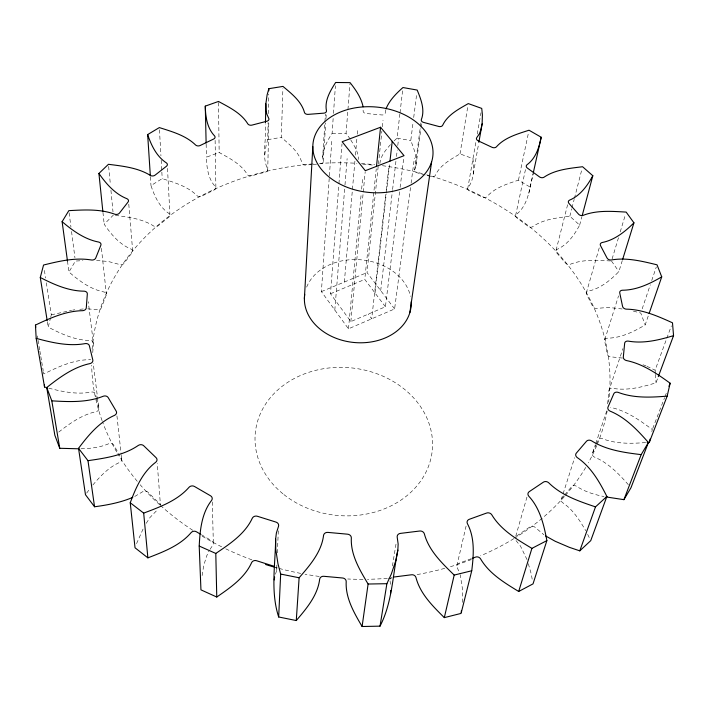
<?xml version="1.0" encoding="UTF-8"?>
<svg xmlns="http://www.w3.org/2000/svg" width="709" height="709" viewBox="0 0 709 709"><rect width="100%" height="100%" fill="white"/><g stroke="black" fill="none" stroke-linecap="round" stroke-linejoin="round"><path stroke-width="0.53" stroke-dasharray="3.54 2.66" d="M462.339 602.375L462.56 589.489L460.194 574.715M115.372 215.376C128.471 217.105 142.314 218.789 153.693 226.029A3.253 2.402 -2.6 0 0 158.275 225.675L169.052 216.972A3.235 2.375 -2 0 0 169.097 213.604C159.534 207.205 154.482 196.163 150.982 185.572L162.219 178.606C174.494 182.585 187.796 186.378 197.146 195.764A3.182 2.322 -0.6 0 0 201.595 196.225L214.384 189.87A3.164 2.304 -0.1 0 0 215.412 186.706C208.083 178.854 206.665 167.475 206.443 157.176L219.161 152.497C229.548 158.275 241.166 164.071 247.423 174.653A3.128 2.26 1.3 0 0 251.544 175.85L265.689 172.021A3.111 2.251 1.9 0 0 267.612 169.185C261.116 155.058 267.018 138.609 265.432 123.72M264.803 154.695L266.026 145.832L267.727 139.664L268.108 122.311M268.303 113.635L268.738 94.102M267.727 170.346L268.835 121.788M312.04 164.532L305.676 165.055A3.093 2.224 3.3 0 1 302.034 163.212C299.163 152.151 289.591 144.539 281.331 137.369L282.9 88.581M610.467 260.956C597.013 260.212 582.798 259.202 570.045 264.36A3.244 2.393 13.8 0 1 565.605 263.181L556.53 252.661A3.226 2.375 13.3 0 1 557.07 249.355C567.554 244.8 574.414 234.865 579.652 225.116L569.832 216.218C557.123 217.885 543.422 219.178 532.619 226.703A3.173 2.313 11.9 0 1 528.17 226.339L516.71 217.76A3.155 2.295 11.3 0 1 516.249 214.464C524.82 208.065 528.152 197.129 530.128 187.079L518.456 180.157C507.272 183.932 494.864 187.504 486.897 196.765A3.12 2.251 9.9 0 1 482.634 197.182L469.411 190.827A3.111 2.242 9.4 0 1 468.002 187.699C474.374 179.563 473.966 168.396 472.974 158.648L460.008 153.888C450.658 159.436 439.917 165.179 435.211 175.513A3.093 2.216 7.9 0 1 431.311 176.665L426.18 175.256M275.482 574.21L276.643 570.541L276.873 565.02M277.379 552.878L278.309 530.811M320.521 163.823A3.084 2.216 3.9 0 0 323.233 161.457L322.692 157.132L324.846 122.967M324.917 121.868L325.404 114.149M323.233 161.457L325.697 122.905M325.972 118.5L326.255 114.096M425.152 174.981L416.927 172.73A3.084 2.216 7.4 0 1 414.668 169.912C418.39 160.234 414.384 149.696 410.777 140.595L413.143 121.921M322.692 157.132C323.251 148.447 327.478 140.497 332.122 133.319L333.186 117.854M333.496 113.431L335.401 85.807M410.529 187.539L394.603 308.947L348.474 328.808L321.39 291.612L329.313 176.913M329.393 175.805L331.901 139.416M92.746 352.621L93.402 343.324L88.27 301.733M399.584 191.802L385.412 306.767L350.858 321.585L330.5 293.765L338.867 184.695M338.946 183.596L341.995 143.927M350.264 139.061L346.054 133.416L349.989 83.742M334.808 310.037L344.893 186.033M344.982 184.934L347.126 158.594M344.352 282.031L354.952 160.642M355.431 155.129L356.875 138.574M357.265 134.161L357.646 129.747M348.474 328.808L361.218 193.566M361.634 189.17L362.671 178.172M350.858 321.585L365.188 171.8M607.595 403.891L608.978 390.517L622.91 348.615M385.412 306.767L364.781 279.417L376.249 168.839M394.603 308.947L367.032 272.575L378.314 165.153M378.429 164.063L381.876 131.174M382.337 126.787L383.028 120.211M385.74 194.434L371.693 318.811L368.219 314.14M386.237 190.03L388.727 168.015M375.026 293.003L386.228 194.098M386.352 192.999L389.72 163.327M394.133 140.869L397.058 138.131L399.876 113.936M400.009 112.837L402.694 89.742M380.698 290.601L392.467 190.579M392.6 189.48L395.968 160.899M396.482 156.503L397.262 149.909M397.776 145.513L398.555 138.92M400.115 187.424L403.767 157.859M413.702 117.526L416.626 94.457M411.105 183.161L414.402 158.01M414.668 169.912L420.322 127.239M420.472 126.149L420.907 122.861M415.953 165.755L420.898 128.542M421.049 127.443L421.625 123.065M202.118 575.575L203.616 566.012L206.47 556.459L208.925 550.973M460.008 153.888L467.922 105.73M392.414 565.968L396.18 543.032M467.692 188.816L475.961 141.552M477.272 134.072L481.003 112.696M473.257 173.962L478.655 143.457M379.882 163.619C380.529 156.051 385.714 149.962 390.562 144.53M385.811 109.939L385.226 113.139A3.191 2.224 5.9 0 1 381.734 114.947L366.252 113.511A3.191 2.224 5.4 0 1 363.123 111.091L363.105 107.83M518.456 180.157L528.577 132.344M515.594 215.492L525.582 169.079M530.128 187.079L533.186 173.288M528.799 193.397L533.265 173.262M456.862 565.729L466.327 525.068M651.828 431.684L652.324 429.574C639.686 420.207 626.26 410.635 610.582 407.409M93.402 343.324A3.501 2.73 -7.2 0 0 90.282 340.48C75.305 340.409 61.249 333.948 48.23 327.115L50.534 317.889M50.791 316.87L51.305 314.823L46.253 282.342M556.078 250.242L567.732 204.254M569.832 216.218L571.729 208.845M571.995 207.799L574.166 199.371M574.441 198.316L582.018 168.839M579.652 225.116L581.894 216.706M515.744 536.243L527.257 496.043M586.29 292.985L599.335 247.538M612.115 258.936L618.673 237.081M620.233 231.878L625.542 214.18M622.165 308.991L608.57 307.44L596.872 308.362A3.332 2.499 15.6 0 1 592.671 306.35L586.582 294.297A3.306 2.464 15.2 0 1 588.151 291.151C600.372 288.652 610.369 280.285 618.886 271.609L622.405 260.185M604.795 339.638L618.549 295.857M561.191 499.685L574.68 457.659M628.325 484.69C618.753 473.763 608.18 462.817 594.541 457.137A3.616 2.898 19.9 0 1 592.547 453.051L595.365 444.685M595.72 443.63L606.993 410.139M642.177 308.849L650.313 284.734M651.731 280.542L656.33 266.921M622.396 358.063L610.981 356.84A3.421 2.614 17.4 0 1 607.259 354.03L604.688 340.985A3.394 2.588 16.9 0 1 607.285 338.193C620.96 338.069 633.669 331.768 645.172 324.917L648.77 314.468M136.553 543.626L143.626 527.78M655.338 373.315L655.107 370.16L666.442 339.274M666.814 338.246L671.352 325.892M608.978 390.517A3.492 2.721 18.5 0 1 612.523 388.293C627.173 390.934 642.07 387.141 656.011 382.789L657.917 377.658M652.714 428.537L664.599 397.634M664.998 396.606L666.584 392.485M592.547 453.051L595.968 445.128M596.393 444.135L598.104 440.174A3.589 2.863 19.7 0 1 602.455 438.711C616.272 444.1 631.524 443.657 646.059 442.54M87.739 308.858L97.257 309.736A3.43 2.632 -6.1 0 0 101.422 307.644L106.208 295.245A3.403 2.597 -5.7 0 0 104.134 292.019C90.601 289.387 79.151 280.844 68.968 271.99L75.376 261.08L82.926 260.593M146.214 523.313L150.069 517.41L157.797 509.461M210.015 549.351L212.762 545.292A3.811 3.323 -5.4 0 0 211.592 540.737L201.223 534.613M86.658 493.101L90.22 488.253M563.947 495.795L561.865 498.259A3.696 3.049 20.3 0 0 562.662 502.69C572.934 509.541 579.643 520.255 585.749 530.704M564.639 494.979L571.551 486.773A3.678 3.013 20.3 0 1 576.488 486.25C584.739 491.727 594.381 494.643 604.024 496.53M92.844 485.009C100.448 476.049 108.814 467.116 119.786 462.374A3.705 3.066 -8.9 0 0 121.336 458.138L118.625 453.468M96.557 260.513L108.176 261.453L119.582 264.501A3.341 2.508 -4.4 0 0 124.084 263.287L132.175 252.519A3.315 2.473 -3.9 0 0 131.174 249.125C119.52 244.41 111.1 234.342 104.179 224.221L113.316 215.137M58.776 432.065C69.925 423.291 82.049 414.685 96.158 411.663A3.625 2.916 -8.6 0 0 98.835 407.994L93.198 363.141M516.577 536.048L529.986 526.884A3.749 3.155 19.9 0 1 535.189 527.425L543.909 534.754M134.728 496.486L142.651 491.727A3.758 3.164 -8.4 0 1 147.889 492.135L159.543 503.603A3.767 3.208 -8.1 0 1 160.438 505.038L157.256 463.438M330.5 293.765L364.781 279.417M321.39 291.612L367.032 272.575M471.343 558.665L459.086 563.194A3.802 3.315 17.1 0 0 457.154 567.466L459.946 573.741M51.305 314.823L71.609 310.338M72.672 310.143L74.8 309.753M267.727 139.664L281.331 137.369M79.78 309.301L83.759 308.947M313.094 164.444L318.403 164.001M81.039 448.77C90.53 448.584 100.182 447.423 108.964 443.648A3.687 3.022 -8.9 0 1 113.75 445.057L118.084 452.537M332.122 133.319L346.054 133.416M362.645 164.142L374.37 165.224M397.058 138.131L410.777 140.595M633.456 311.18L640.768 313.041L645.172 324.917M48.797 388.178C62.631 391.749 77.263 394.798 91.523 392.042A3.598 2.871 -8.3 0 1 95.564 394.284L96.327 397.448M643.036 364.772L646.05 365.924M646.954 366.349L655.107 370.16M516.019 540.568L520.441 546.019L527.053 559.676M611.486 261.018L618.886 271.609M350.804 139.983C354.314 145.957 358.586 152.302 358.559 159.49M587.646 534.338L589.853 538.84M528.329 563.708L531.28 574.068L532.636 581.699M96.575 398.502L98.835 407.994M37.302 335.933L37.861 339.194M38.047 340.285L39.713 350.06M39.89 351.141L40.635 355.484M40.821 356.574L41.565 360.916M41.742 362.007L43.231 370.692M43.409 371.782L43.781 373.953C57.916 367.005 72.867 360.012 88.9 359.685A3.527 2.765 -7.5 0 0 90.663 359.241M47.361 321.718L48.23 327.115M44.401 270.439L45.58 278.017M67.479 261.054L68.968 271.99M390.021 580.813L390.65 585.59M69.119 212.842L70.962 227.093M71.538 231.48L74.95 257.792M116.941 415.899L121.159 454.203M121.274 455.293L121.762 459.671M101.431 248.31L106.341 293.898M102.947 212.337L104.179 224.221M108.654 166.464L110.418 184.854M110.932 190.26L113.006 211.894M128.781 204.174L132.698 251.278M655.408 374.37L656.011 382.789M150.414 176.887L150.982 185.572M159.463 129.756L160.934 155.812M161.173 160.145L161.794 171.002M161.847 172.092L162.219 178.606M167.51 168.396L169.921 214.667M212.319 501.972L213.347 543.635M206.151 144.14L206.443 157.176M215.119 140.373L215.882 187.841M218.496 102.539L219.161 152.497M306.669 287.118A53.529 41.485 5.7 0 1 361.209 259.831A53.529 41.485 5.7 0 1 410.493 296.389M607.179 410.936A259.654 207.684 5.7 0 1 597.155 444.596M596.73 445.633A259.654 207.684 5.7 0 1 588.337 462.853M585.714 467.426A259.654 207.684 5.7 0 1 565.162 495.715M564.417 496.557A259.654 207.684 5.7 0 1 514.849 538.025M513.892 538.61A259.654 207.684 5.7 0 1 480.587 555.803M471.396 559.543A259.654 207.684 5.7 0 1 449.089 567.094M444.738 568.334A259.654 207.684 5.7 0 1 415.696 574.813M391.749 577.968A259.654 207.684 5.7 0 1 388.443 578.26M387.336 578.349A259.654 207.684 5.7 0 1 367.422 579.28M362.999 579.324A259.654 207.684 5.7 0 1 347.702 578.987M319.218 576.435A259.654 207.684 5.7 0 1 305.056 574.21M300.74 573.404A259.654 207.684 5.7 0 1 278.424 568.246M277.352 567.953A259.654 207.684 5.7 0 1 275.216 567.368M251.899 559.826A259.654 207.684 5.7 0 1 225.533 548.713M221.642 546.816A259.654 207.684 5.7 0 1 201.312 535.667M192.733 530.279A259.654 207.684 5.7 0 1 160.562 505.544M159.773 504.835A259.654 207.684 5.7 0 1 140.178 484.752M137.271 481.331A259.654 207.684 5.7 0 1 117.765 453.76M116.693 451.943A259.654 207.684 5.7 0 1 102.468 421.713M102.096 420.685A259.654 207.684 5.7 0 1 91.674 365.286M92.126 349.058A259.654 207.684 5.7 0 1 314.982 163.726M319.413 163.416A259.654 207.684 5.7 0 1 356.964 163.283M361.377 163.557A259.654 207.684 5.7 0 1 374.662 164.736M382.408 165.684A259.654 207.684 5.7 0 1 422.467 173.67M426.721 174.839A259.654 207.684 5.7 0 1 429.911 175.752M430.975 176.062A259.654 207.684 5.7 0 1 608.579 402.18M390.251 579.076A3.829 3.394 12.1 0 1 391.43 577.711M275.783 567.227A3.829 3.394 -0.2 0 1 276.643 570.541M283.875 494.563A88.9 74.108 5.7 0 0 430.469 460.23A88.9 74.108 5.7 0 0 317.02 370.027A88.9 74.108 5.7 0 0 283.875 494.563"/><path stroke-width="1.06" d="M265.45 122.613L265.84 103.806L267.107 94.891L268.862 88.678L282.971 86.409C291.479 93.632 301.422 101.227 304.48 112.492A3.208 2.233 3.5 0 0 308.255 114.362L323.659 113.165A3.199 2.233 4 0 0 326.468 110.79C324.376 100.536 330.341 90.796 335.632 82.492L350.069 82.634C355.723 89.813 361.209 97.656 363.097 106.749M268.808 90.849L268.862 88.678M478.85 142.367L482.12 123.845L482.404 114.84L481.748 108.415L468.277 103.594C458.67 109.124 447.583 114.787 442.664 125.289A3.208 2.233 7.8 0 1 438.632 126.432L423.69 122.435A3.199 2.224 7.3 0 1 421.341 119.582C425.161 109.824 420.942 99.18 417.184 90.061L402.951 87.544C396.154 93.57 389.409 100.288 386.006 108.867M265.84 103.806L266.052 110.285L266.85 114.167L268.764 118.412A3.235 2.26 2.1 0 1 266.77 121.257L252.094 125.076A3.244 2.278 1.6 0 1 247.804 123.853C241.22 113.077 229.202 107.289 218.478 101.449L205.282 106.12C205.486 116.542 207.028 128.072 214.579 135.906A3.288 2.322 0.2 0 1 213.506 139.106L200.222 145.478A3.306 2.34 -0.3 0 1 195.595 144.999C185.802 135.437 172.048 131.635 159.339 127.585L147.658 134.577C151.283 145.345 156.6 156.521 166.429 162.919A3.359 2.402 -1.6 0 1 166.376 166.314L155.165 175.079A3.377 2.428 -2.1 0 1 150.397 175.424C137.883 167.687 122.737 166.128 108.45 164.302L98.914 173.448C106.128 183.782 114.929 193.965 126.929 198.706A3.448 2.508 -3.4 0 1 127.966 202.136L119.511 213.01A3.474 2.535 -3.8 0 1 114.823 214.224C100.191 208.809 84.141 209.82 68.835 210.644L62.117 221.669C72.743 230.717 84.681 239.376 98.666 242.053A3.545 2.632 -5 0 1 100.82 245.332L95.795 257.89A3.572 2.668 -5.4 0 1 91.443 259.999C75.384 257.278 59.104 261.196 43.55 265.024L40.289 277.494C53.884 284.495 68.516 291.071 84.087 291.169A3.651 2.774 -6.4 0 1 87.322 294.067L86.294 307.724A3.678 2.809 -6.7 0 1 82.572 310.684C65.893 310.976 50.259 318.031 35.45 325.077L36.177 338.361C52.023 342.642 68.764 346.595 85.195 343.599A3.758 2.925 -7.4 0 1 89.414 345.895L92.782 359.862A3.784 2.969 -7.6 0 1 89.972 363.593C73.568 367.04 59.636 377.312 46.741 387.539L51.81 400.842C68.959 401.87 86.994 402.721 103.257 396.234A3.846 3.084 -7.9 0 1 108.247 397.687L116.143 411.052A3.873 3.128 -7.8 0 1 114.512 415.368C99.287 422.032 88.279 435.326 78.531 448.336L87.978 460.673C105.278 458.156 123.605 455.524 138.344 445.403A3.926 3.244 -7.3 0 1 143.812 445.837L155.989 457.589A3.944 3.279 -6.9 0 1 155.741 462.241C142.615 472.07 135.791 487.819 130.243 502.761L143.679 513.112C159.888 506.997 177.347 500.678 189.046 487.269A3.97 3.377 -5.2 0 1 194.62 486.56L210.396 495.706A3.988 3.403 -4.3 0 1 211.619 500.377C201.578 513.21 200 530.332 199.211 546.054L215.793 553.445C229.716 544.007 245.022 533.974 252.307 518.199A4.006 3.465 -1 0 1 257.544 516.32L275.836 522.046A4.006 3.483 0.5 0 1 278.495 526.397L276.386 532.973L275.633 539.062C275.322 564.984 270.421 591.731 278.672 616.981L296.273 620.552C306.492 608.552 317.712 595.409 319.67 579.191A3.829 3.421 5 0 1 323.951 576.311L342.482 577.986A3.829 3.421 7 0 1 346.196 581.593C345.336 597.944 354.119 612.868 362.095 626.508L380.024 626.144C392.254 602.677 392.591 575.566 397.846 550.157L398.148 544.033L397.2 537.174A4.006 3.483 11.4 0 1 400.567 533.372L419.533 531.041A3.997 3.465 12.8 0 1 424.354 533.833C428.812 550.671 442.124 563.274 454.194 575.07L471.742 570.772C473.674 555.147 475.039 538.016 467.391 523.632A3.979 3.394 16 0 1 469.393 519.263L486.454 513.103A3.97 3.359 16.8 0 1 491.798 514.814C500.979 530.084 517.021 539.443 531.91 548.376L546.861 540.621C543.971 524.917 539.966 508.229 528.79 496.211A3.935 3.27 18.4 0 1 529.339 491.594L543.289 482.235A3.917 3.226 18.8 0 1 548.731 482.802C561.422 495.378 578.943 501.281 595.498 506.882L606.869 496.46C599.539 481.925 591.04 466.903 577.25 457.589A3.864 3.12 19.2 0 1 576.39 453.051L586.414 441.352A3.837 3.075 19.2 0 1 591.554 440.821C606.337 450.118 624.168 452.564 641.166 454.637L648.407 442.496C637.542 430.133 625.675 417.539 610.157 411.167A3.775 2.96 19 0 1 608.047 406.993L613.737 393.885A3.749 2.916 18.8 0 1 618.257 392.405C633.793 398.307 650.889 397.465 667.169 396.127L670.147 383.214C656.871 373.625 642.788 363.868 626.464 360.553A3.669 2.801 18 0 1 623.326 356.964L624.647 343.369A3.642 2.756 17.7 0 1 628.325 341.118C643.542 343.838 659.024 340.045 673.55 335.632L672.486 322.799C657.925 316.232 642.682 309.425 626.446 309.159A3.563 2.659 16.7 0 1 622.546 306.306L619.772 293.056A3.536 2.614 16.3 0 1 622.44 290.229C636.567 290.149 649.763 283.83 661.727 276.864L657.039 264.82C642.203 261.231 626.685 257.305 611.371 259.964A3.465 2.526 15.1 0 1 606.984 257.916L600.558 245.695A3.439 2.499 14.6 0 1 602.163 242.513C614.721 240.05 625.099 231.648 633.935 222.821L626.162 212.097C611.858 211.282 596.774 210.041 583.144 215.359A3.377 2.419 13.4 0 1 578.526 214.153L569.026 203.492A3.35 2.393 12.9 0 1 569.557 200.151C580.299 195.657 587.433 185.643 592.821 175.735L582.568 166.73C569.424 168.387 555.289 169.593 544.025 177.206A3.297 2.331 11.5 0 1 539.398 176.825L527.452 168.13A3.279 2.313 11 0 1 526.955 164.798C535.72 158.462 539.194 147.401 541.18 137.227L529.029 130.217C517.508 133.983 504.711 137.466 496.389 146.86A3.244 2.269 9.7 0 1 491.975 147.277L478.212 140.825A3.226 2.26 9.2 0 1 476.74 137.661L479.355 133.85L480.799 130.172L482.12 123.845M278.672 616.981L280.667 574.068L277.972 563.806L275.774 549.36L275.633 539.062M390.588 593.468L390.748 590.482M304.383 298.702L312.82 146.586M296.273 620.552L299.118 577.773C309.753 565.516 321.514 552.081 323.561 535.357A4.015 3.51 5.1 0 1 328.028 532.415L347.437 534.178A4.015 3.51 6.9 0 1 351.336 537.883C350.476 554.748 359.755 570.054 368.104 584.03L362.095 626.508M376.47 166.65L380.556 127.239L342.163 141.729L365.295 170.701L404.033 155.67L380.556 127.239M389.968 161.129L392.21 141.348M274.259 579.927L274.622 576.958M461.213 612.408L461.462 610.422M409.873 312.563L431.613 161.891A60.247 42.85 5.7 0 0 354.784 107.919A60.247 42.85 5.7 0 0 332.37 179.474A60.247 42.85 5.7 0 0 431.613 161.891M380.024 626.144L386.884 583.693L391.297 574.086L395.941 560.261L397.846 550.157M533.425 172.225L541.18 137.227M471.742 570.772L461.089 613.409L444.313 617.628L454.194 575.07M647.157 442.443L649.347 442.256L650.091 439.084M582.178 215.66L592.821 175.735M472.371 558.284L475.429 557.15A3.793 3.288 18 0 1 480.534 558.807C489.148 573.59 504.462 582.771 518.687 591.474L531.91 548.376M622.724 259.148L633.935 222.821M546.861 540.621L533.026 583.879L518.687 591.474M649.134 313.422L661.727 276.864M545.682 535.986L555.209 541.277L569.345 547.33L579.785 550.849L595.498 506.882M606.869 496.46L590.739 540.648L579.785 550.849M658.298 376.639L673.55 335.632M606.115 496.947L623.92 499.668L641.166 454.637M668.959 386.308L670.147 383.214M648.407 442.496L630.957 487.765L623.92 499.668M649.347 442.256L667.169 396.127M199.211 546.054L200.948 589.853L216.768 597.031C230.133 587.779 244.747 577.897 251.633 562.6A3.82 3.385 -1.8 0 1 256.64 560.757L274.108 566.296M132.769 497.381C120.645 502.539 107.555 505.047 94.545 506.767L85.479 494.722L78.531 448.336M130.243 502.761L135.029 547.782L147.88 557.859C163.407 551.85 180.113 545.576 191.191 532.539A3.802 3.297 -6.3 0 1 196.508 531.83L200.275 534.054M393.247 577.099L411.371 574.786A3.82 3.377 13.7 0 1 415.97 577.498C420.118 593.788 432.774 606.124 444.313 617.628M368.104 584.03L386.884 583.693M78.903 448.806L59.751 448.283L54.85 435.264L46.741 387.539M280.667 574.068L299.118 577.773M36.177 338.361L44.534 387.017L46.67 387.593M35.45 325.077L35.822 327.248M51.81 400.842L59.751 448.283M40.289 277.494L47.193 320.636M87.978 460.673L94.545 506.767M62.117 221.669L67.479 261.054M98.914 173.448L102.832 211.255M143.679 513.112L147.88 557.859M147.658 134.577L150.343 175.805M44.41 384.836L44.534 387.017M215.793 553.445L216.768 597.031M205.282 106.12L206.124 143.05M411.193 301.804A53.529 41.485 5.7 0 1 355.732 342.633A53.529 41.485 5.7 0 1 304.728 294.368M274.144 567.058A259.654 207.684 5.7 0 1 265.609 564.506"/></g></svg>
